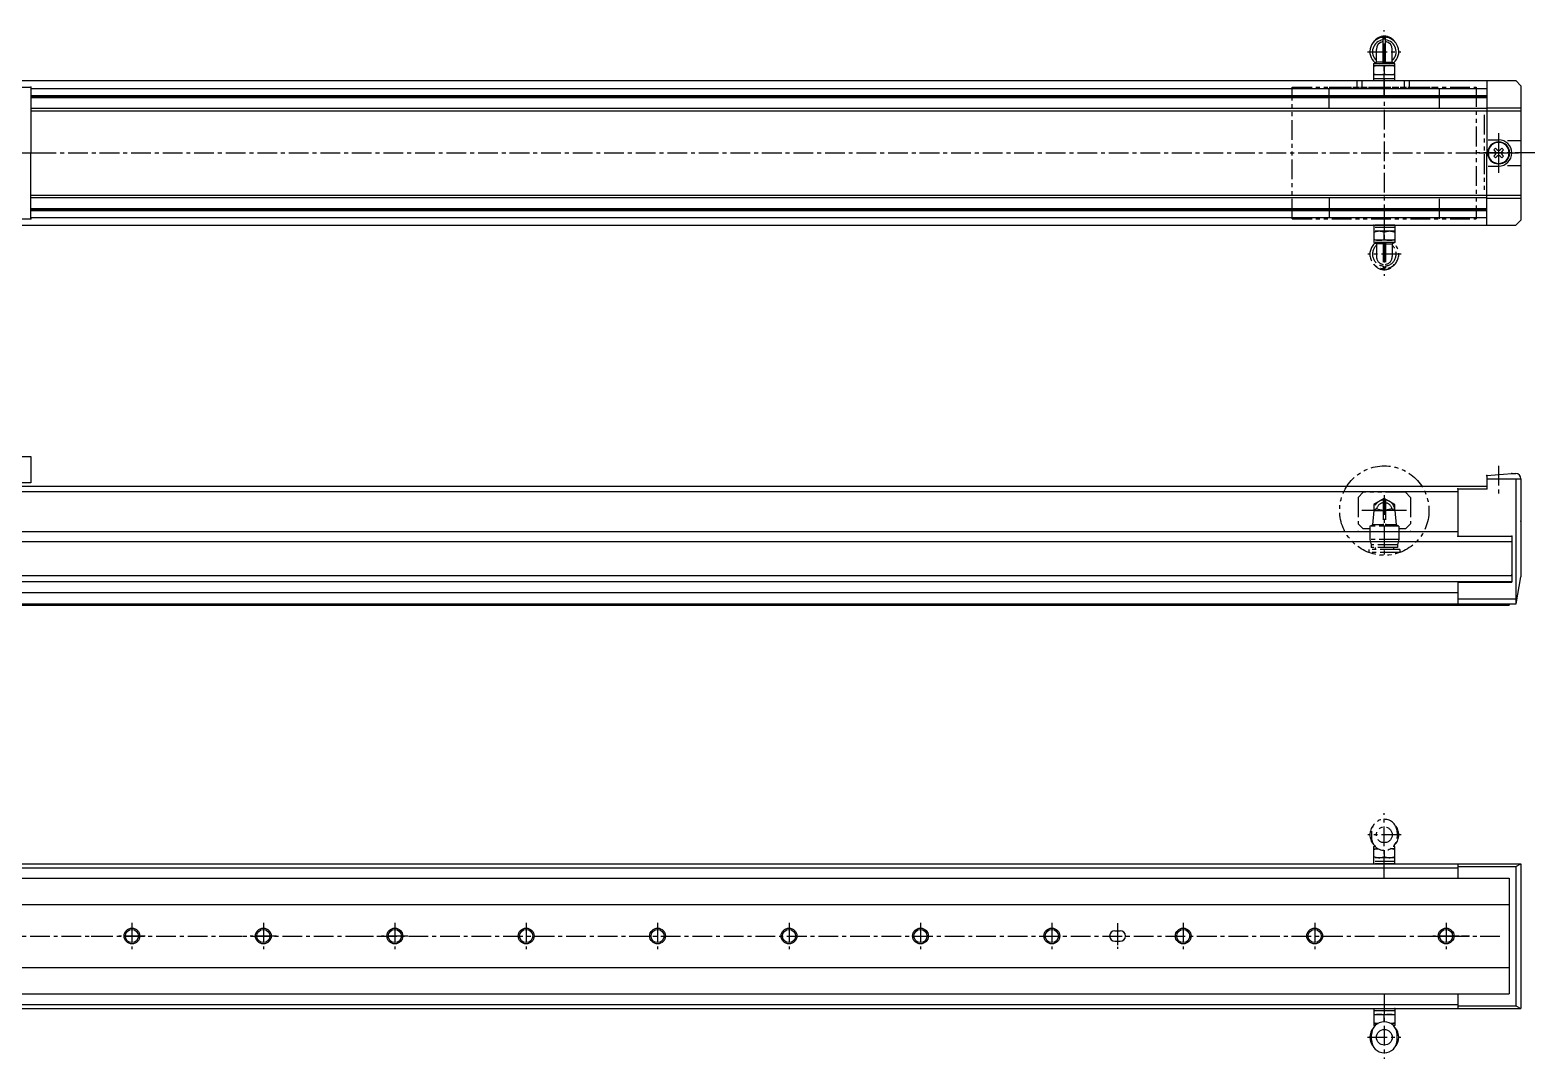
# Model space of a CAD drawing. Extents: x -737 to 264, y 95 to 519.
# Drawn here: x -308 to 264, y 127 to 519 of the extents above; entities that cross this region are included whole.
import ezdxf

# ---------------------------------------------------------------- set-up
doc = ezdxf.new("R2010")
doc.units = 0
for name, pattern in [('CENTER', [12, 7.5, -1.5, 1.5, -1.5]), ('CONTINOUS', [0]), ('PHANTOM', [15, 7.5, -1.5, 1.5, -1.5, 1.5, -1.5])]:
    doc.linetypes.add(name, pattern=pattern)
doc.layers.get('0').update_dxf_attribs({"linetype": 'CONTINUOUS'})
doc.layers.add('CENTER', color=1, linetype='CENTER')

msp = doc.modelspace()

# ---------------------------------------------------------------- linework, layer by layer
at = {"color": 7, "linetype": 'CONTINOUS'}
for p, q in [((206.48, 505.79), (206.48, 515.76)), ((207.48, 505.79), (207.48, 515.76)), ((203.98, 506.36), (203.98, 511.19)), ((209.98, 506.36), (209.98, 511.19)), ((202.98, 505.79), (203.98, 506.36)), ((202.98, 499.29), (202.98, 505.79)), ((202.98, 505.79), (210.98, 505.79)), ((202.98, 504.99), (210.98, 504.99)), ((206.48, 506.36), (203.98, 506.36)), ((206.98, 504.63), (206.98, 501.94)), ((207.48, 506.36), (209.98, 506.36)), ((210.98, 505.79), (209.98, 506.36)), ((210.98, 499.29), (210.98, 505.79)), ((-531.02, 499.29), (245.98, 499.29)), ((196.48, 499.29), (196.48, 496.29)), ((198.48, 499.29), (198.48, 496.29)), ((202.98, 501.59), (210.98, 501.59)), ((202.98, 500.09), (210.98, 500.09)), ((202.98, 499.29), (210.98, 499.29)), ((214.48, 499.29), (214.48, 496.29)), ((216.48, 499.29), (216.48, 496.29)), ((245.98, 499.29), (256.98, 499.29)), ((245.98, 499.29), (245.98, 471.79)), ((258.98, 497.29), (256.98, 499.29)), ((-321.52, 496.79), (-308.02, 496.79)), ((-308.02, 496.79), (-308.02, 471.79)), ((-308.02, 496.29), (245.98, 496.29)), ((-308.02, 493.69), (245.98, 493.69)), ((-308.02, 493.29), (245.98, 493.29)), ((-308.02, 492.88), (245.98, 492.88)), ((258.98, 497.29), (258.98, 446.29)), ((-308.02, 488.79), (245.98, 488.79)), ((-308.02, 487.79), (245.98, 487.79)), ((245.98, 488.99), (258.98, 488.99)), ((245.98, 487.79), (258.98, 487.79)), ((246.49, 476.79), (250.48, 476.79)), ((253.8, 476.59), (258.98, 476.59)), ((-308.02, 446.79), (-308.02, 471.79)), ((245.98, 444.29), (245.98, 471.79)), ((249.32, 473.6), (248.67, 472.95)), ((248.67, 472.95), (249.17, 472.45)), ((249.17, 471.12), (248.67, 470.63)), ((248.67, 470.63), (249.32, 469.98)), ((249.82, 473.1), (249.32, 473.6)), ((249.32, 469.98), (249.82, 470.47)), ((251.64, 473.6), (251.15, 473.1)), ((251.15, 470.47), (251.64, 469.98)), ((252.29, 472.95), (251.64, 473.6)), ((251.64, 469.98), (252.29, 470.63)), ((251.8, 472.45), (252.29, 472.95)), ((252.29, 470.63), (251.8, 471.12)), ((246.49, 466.79), (250.48, 466.79)), ((253.8, 466.98), (258.98, 466.98)), ((-308.02, 455.79), (245.98, 455.79)), ((-308.02, 454.79), (245.98, 454.79)), ((245.98, 455.79), (258.98, 455.79)), ((245.98, 454.59), (258.98, 454.59)), ((-321.52, 446.79), (-308.02, 446.79)), ((-308.02, 450.69), (245.98, 450.69)), ((-308.02, 450.29), (245.98, 450.29)), ((-308.02, 449.88), (245.98, 449.88)), ((-308.02, 447.29), (245.98, 447.29)), ((-531.02, 444.29), (245.98, 444.29)), ((245.98, 444.29), (256.98, 444.29)), ((258.98, 446.29), (256.98, 444.29)), ((-322.02, 356.29), (-308.02, 356.29)), ((-308.02, 356.29), (-308.02, 346.29)), ((245.98, 349.06), (255.48, 349.89)), ((255.48, 349.89), (256.98, 349.89)), ((-534.9, 345.09), (245.98, 345.09)), ((-308.02, 346.29), (-378.02, 346.29)), ((234.98, 344.09), (245.98, 344.09)), ((234.98, 344.09), (234.98, 326.09)), ((245.98, 349.01), (245.98, 344.09)), ((245.98, 347.79), (258.98, 347.79)), ((256.98, 347.79), (256.98, 300.29)), ((258.98, 347.89), (258.98, 310.63)), ((-534.9, 343.09), (234.98, 343.09)), ((-534.9, 327.79), (234.98, 327.79)), ((-554.82, 323.96), (255.48, 323.96)), ((234.98, 326.09), (255.48, 326.09)), ((255.48, 326.09), (255.48, 311.29)), ((-554.82, 311.12), (255.48, 311.12)), ((255.48, 311.29), (255.48, 308.59)), ((257.16, 300.29), (258.98, 310.63)), ((-554.82, 308.79), (255.48, 308.79)), ((-534.9, 304.62), (234.98, 304.62)), ((234.98, 308.59), (255.48, 308.59)), ((234.98, 308.59), (234.98, 300.29)), ((-534.9, 300.29), (234.98, 300.29)), ((-443.52, 299.79), (-257.93, 299.79)), ((-282.05, 299.79), (254.48, 299.79)), ((234.98, 302.18), (256.98, 302.18)), ((234.98, 300.29), (257.16, 300.29)), ((254.48, 300.29), (254.48, 299.79)), ((254.48, 300.29), (256.16, 300.29)), ((-561.02, 201.46), (258.98, 201.46)), ((234.98, 201.46), (234.98, 195.96)), ((234.98, 200.46), (256.98, 200.46)), ((256.98, 200.46), (258.98, 201.46)), ((256.98, 200.46), (256.98, 147.46)), ((258.98, 201.46), (258.98, 146.46)), ((-551.02, 195.96), (254.48, 195.96)), ((-536.02, 199.96), (234.98, 199.96)), ((254.48, 195.96), (254.48, 151.96)), ((-551.02, 185.96), (254.48, 185.96)), ((-551.02, 161.96), (254.48, 161.96)), ((-551.02, 151.96), (254.48, 151.96)), ((234.98, 151.96), (234.98, 146.46)), ((-561.02, 146.46), (258.98, 146.46)), ((-536.02, 147.96), (234.98, 147.96)), ((202.98, 146.46), (202.98, 139.96)), ((202.98, 146.46), (210.98, 146.46)), ((202.98, 145.66), (210.98, 145.66)), ((202.98, 144.16), (210.98, 144.16)), ((206.98, 141.36), (206.98, 143.8)), ((210.98, 146.46), (210.98, 139.96)), ((234.98, 147.46), (256.98, 147.46)), ((256.98, 147.46), (258.98, 146.46)), ((202.98, 140.76), (204.63, 140.76)), ((202.98, 139.96), (203.35, 139.75)), ((202.98, 139.96), (203.55, 139.96)), ((210.98, 140.76), (209.33, 140.76)), ((210.98, 139.96), (210.41, 139.96)), ((210.98, 139.96), (210.61, 139.75)), ((202.08, 134.46), (202.08, 136.46)), ((211.88, 134.46), (211.88, 136.46))]:
    msp.add_line(p, q, dxfattribs=at)
at = {"color": 3, "linetype": 'PHANTOM'}
for p, q in [((171.98, 496.79), (241.98, 496.79)), ((171.98, 446.79), (171.98, 496.79)), ((185.98, 488.81), (185.98, 496.79)), ((185.98, 496.79), (227.98, 496.79)), ((227.98, 488.79), (227.98, 496.79)), ((241.98, 496.79), (241.98, 446.79)), ((185.98, 488.79), (227.98, 488.79)), ((244.98, 486.28), (244.98, 457.38)), ((185.98, 454.79), (227.98, 454.79)), ((185.98, 454.77), (185.98, 446.79)), ((227.98, 446.79), (227.98, 454.79)), ((171.98, 446.79), (241.98, 446.79)), ((202.98, 444.29), (202.98, 437.79)), ((210.98, 444.29), (202.98, 444.29)), ((210.98, 443.49), (202.98, 443.49)), ((210.98, 441.99), (202.98, 441.99)), ((206.98, 438.94), (206.98, 441.63)), ((210.98, 444.29), (210.98, 437.79)), ((210.98, 438.59), (202.98, 438.59)), ((210.98, 437.79), (202.98, 437.79)), ((202.98, 437.79), (203.98, 437.21)), ((203.98, 437.21), (203.98, 432.38)), ((206.48, 437.21), (203.98, 437.21)), ((206.48, 437.79), (206.48, 427.81)), ((207.48, 437.79), (207.48, 427.81)), ((207.48, 437.21), (209.98, 437.21)), ((210.98, 437.79), (209.98, 437.21)), ((209.98, 437.21), (209.98, 432.38)), ((198.98, 342.79), (196.98, 340.79)), ((196.98, 340.79), (196.98, 330.79)), ((214.98, 342.79), (198.98, 342.79)), ((206.98, 340.41), (202.98, 338.1)), ((202.98, 338.1), (202.98, 335.79)), ((206.48, 339.76), (206.48, 329.79)), ((210.98, 338.1), (206.98, 340.41)), ((207.48, 339.76), (207.48, 329.79)), ((210.98, 335.79), (210.98, 338.1)), ((216.98, 340.79), (214.98, 342.79)), ((216.98, 340.79), (216.98, 330.79)), ((202.98, 335.79), (202.48, 330.36)), ((204.04, 336.4), (202.98, 335.79)), ((202.98, 335.79), (206.48, 335.79)), ((204.04, 336.4), (206.48, 335.89)), ((209.92, 336.4), (207.48, 335.89)), ((209.92, 336.4), (210.98, 335.79)), ((210.98, 335.79), (211.48, 330.36)), ((198.98, 328.79), (196.98, 330.79)), ((201.48, 328.79), (198.98, 328.79)), ((201.48, 329.79), (202.48, 330.36)), ((201.48, 329.79), (201.48, 324.79)), ((212.48, 329.79), (201.48, 329.79)), ((206.48, 330.36), (202.48, 330.36)), ((211.48, 330.36), (207.48, 330.36)), ((212.48, 329.79), (211.48, 330.36)), ((212.48, 329.79), (212.48, 324.79)), ((214.98, 328.79), (212.48, 328.79)), ((214.98, 328.79), (216.98, 330.79)), ((201.08, 320.99), (201.08, 319.79)), ((212.88, 320.99), (201.08, 320.99)), ((201.48, 324.79), (201.98, 322.79)), ((212.48, 324.79), (201.48, 324.79)), ((211.98, 322.79), (201.98, 322.79)), ((201.98, 322.79), (201.98, 321.79)), ((211.98, 321.79), (201.98, 321.79)), ((203.48, 321.79), (203.48, 320.99)), ((210.48, 321.79), (210.48, 320.99)), ((212.48, 324.79), (211.98, 322.79)), ((211.98, 322.79), (211.98, 321.79)), ((212.88, 320.99), (212.88, 319.79)), ((212.88, 319.79), (201.08, 319.79)), ((202.08, 213.46), (202.08, 211.46)), ((211.88, 213.46), (211.88, 211.46)), ((202.98, 207.96), (203.35, 208.17)), ((202.98, 207.96), (203.55, 207.96)), ((202.98, 201.46), (202.98, 207.96)), ((202.98, 207.16), (204.63, 207.16)), ((206.98, 206.56), (206.98, 204.12)), ((210.98, 207.16), (209.33, 207.16)), ((210.98, 207.96), (210.41, 207.96)), ((210.98, 207.96), (210.61, 208.17)), ((210.98, 201.46), (210.98, 207.96)), ((210.98, 203.76), (202.98, 203.76)), ((210.98, 202.26), (202.98, 202.26)), ((210.98, 201.46), (202.98, 201.46))]:
    msp.add_line(p, q, dxfattribs=at)
at = {"color": 7, "linetype": 'CENTER'}
for p, q in [((105.48, 178.87), (105.48, 169.15)), ((105.48, 177.45), (105.48, 170.46))]:
    msp.add_line(p, q, dxfattribs=at)
at = {"color": 7, "linetype": 'CONTINUOUS'}
for p, q in [((104.48, 175.96), (106.48, 175.96)), ((104.48, 171.96), (106.48, 171.96))]:
    msp.add_line(p, q, dxfattribs=at)
at = {"color": 3, "linetype": 'PHANTOM'}
for centre, radius in [((206.98, 335.79), 17), ((206.98, 212.46), 3)]:
    msp.add_circle(centre, radius, dxfattribs=at)
at = {"color": 7, "linetype": 'CONTINOUS'}
for centre, radius in [((-269.52, 173.96), 3), ((-269.52, 173.96), 2.5), ((-219.52, 173.96), 3), ((-219.52, 173.96), 2.5), ((-169.52, 173.96), 3), ((-169.52, 173.96), 2.5), ((-119.52, 173.96), 3), ((-119.52, 173.96), 2.5), ((-69.52, 173.96), 3), ((-69.52, 173.96), 2.5), ((-19.52, 173.96), 3), ((-19.52, 173.96), 2.5), ((30.48, 173.96), 3), ((30.48, 173.96), 2.5), ((80.48, 173.96), 3), ((80.48, 173.96), 2.5), ((130.48, 173.96), 3), ((130.48, 173.96), 2.5), ((180.48, 173.96), 3), ((180.48, 173.96), 2.5), ((230.48, 173.96), 3), ((230.48, 173.96), 2.5), ((206.98, 135.46), 3)]:
    msp.add_circle(centre, radius, dxfattribs=at)
for centre, radius, start, end in [((206.98, 510.29), 5.5, 309.8225, 230.1775), ((206.98, 511.29), 4.9, 32.3231, 147.6768), ((206.98, 510.29), 4.5, 96.3794, 228.1897), ((206.98, 511.19), 3, 99.5941, 180), ((206.98, 510.29), 4.5, 311.8103, 83.6206), ((206.98, 511.19), 3, 0, 80.4059), ((204.98, 499.21), 5.78, 69.7438, 110.2561), ((208.98, 499.21), 5.78, 69.7439, 110.2561), ((204.98, 507.36), 5.78, 249.7439, 290.2561), ((208.98, 507.36), 5.78, 249.7439, 290.2561), ((250.48, 471.79), 4.15, 0, 359.9997), ((250.48, 471.79), 4, 0, 359.9997), ((250.48, 471.79), 5, 270, 90), ((248.5, 471.79), 0.94, 315, 45), ((250.48, 473.77), 0.94, 225.0001, 315), ((250.48, 469.81), 0.94, 45, 135.0001), ((252.46, 471.79), 0.94, 135.0001, 225.0001), ((256.98, 347.89), 2, 0, 90), ((204.98, 138.39), 5.78, 69.7439, 110.2561), ((208.98, 138.39), 5.78, 69.7439, 110.2561), ((206.98, 135.46), 5.5, 138.8389, 221.1611), ((206.98, 136.46), 4.9, 0, 180), ((204.98, 146.54), 5.78, 249.7439, 266.706), ((208.98, 146.54), 5.78, 273.2941, 290.2561), ((206.98, 135.46), 5.5, 318.839, 41.1612), ((206.98, 134.46), 4.9, 180, 0)]:
    msp.add_arc(centre, radius, start, end, dxfattribs=at)
at = {"color": 3, "linetype": 'PHANTOM'}
for centre, radius, start, end in [((204.98, 436.21), 5.78, 69.7439, 110.2561), ((208.98, 436.21), 5.78, 69.7439, 110.2561), ((206.98, 433.29), 5.5, 129.8225, 50.1775), ((206.98, 433.29), 4.5, 131.8103, 263.6206), ((204.98, 444.36), 5.78, 249.7439, 290.2561), ((208.98, 444.36), 5.78, 249.7438, 290.2561), ((206.98, 433.29), 4.5, 276.3794, 48.1897), ((206.98, 432.29), 4.9, 212.3231, 327.6768), ((206.98, 432.38), 3, 180, 260.4059), ((206.98, 432.38), 3, 279.5941, 0), ((206.98, 335.79), 4, 0.0002, 180.0001), ((206.98, 335.79), 3, 99.594, 168.1896), ((206.98, 335.79), 3, 11.8104, 80.406), ((206.98, 213.46), 4.9, 0, 180), ((206.98, 212.46), 5.5, 138.839, 221.1612), ((206.98, 212.46), 5.5, 318.8389, 41.1611), ((206.98, 211.46), 4.9, 180.0001, 0), ((204.98, 201.39), 5.78, 93.2941, 110.2561), ((208.98, 201.39), 5.78, 69.7439, 86.706), ((204.98, 209.54), 5.78, 249.7439, 290.2561), ((208.98, 209.54), 5.78, 249.7439, 290.2561)]:
    msp.add_arc(centre, radius, start, end, dxfattribs=at)
at = {"color": 7, "linetype": 'CONTINUOUS'}
for centre, start, end in [((104.48, 173.96), 90, 270), ((106.48, 173.96), 270, 90)]:
    msp.add_arc(centre, 2, start, end, dxfattribs=at)
at = {"color": 7, "linetype": 'CONTINOUS'}
for p in [(206.98, 499.29), (206.98, 499.29), (206.98, 499.29), (210.98, 499.29), (-308.02, 496.79), (-308.02, 471.79), (206.98, 471.79), (245.98, 471.79), (250.48, 471.79), (250.48, 471.79), (258.98, 471.79), (-308.02, 446.79), (202.98, 444.29), (206.98, 444.29), (206.98, 444.29), (206.98, 444.29), (206.98, 444.29), (245.98, 444.29), (255.48, 349.89), (234.98, 344.09), (245.98, 349.06), (245.98, 349.01), (245.98, 344.09), (206.98, 335.79), (206.98, 335.79), (206.98, 335.79), (206.98, 335.79), (196.98, 327.79), (216.98, 327.79), (258.98, 331.79), (234.98, 326.09), (255.48, 326.09), (206.98, 319.79), (255.48, 311.29), (202.98, 201.46), (206.98, 201.46), (206.98, 201.46), (206.98, 201.46), (206.98, 146.46), (206.98, 146.46), (206.98, 146.46), (206.98, 146.46), (210.98, 146.46)]:
    msp.add_point(p, dxfattribs=at)
at = {"layer": 'CENTER', "color": 1, "linetype": 'CENTER'}
for p, q in [((206.98, 493.93), (206.98, 518.51)), ((200.53, 510.29), (213.31, 510.29)), ((206.98, 500.21), (206.98, 444.45)), ((250.48, 479.33), (250.48, 464.25)), ((250.48, 479.33), (250.48, 464.25)), ((250.48, 477.79), (250.48, 465.79)), ((250.48, 476.79), (250.48, 466.79)), ((-605.81, 471.79), (252.75, 471.79)), ((-391.17, 471.79), (-300.85, 471.79)), ((-379.57, 471.79), (-300.85, 471.79)), ((264.27, 471.79), (241.14, 471.79)), ((242.94, 471.79), (258.02, 471.79)), ((242.94, 471.79), (258.02, 471.79)), ((244.48, 471.79), (256.48, 471.79)), ((206.98, 449.65), (206.98, 425.06)), ((213.44, 433.29), (200.65, 433.29)), ((250.48, 352.83), (250.48, 341.17)), ((206.98, 341.61), (206.98, 317.8)), ((215.48, 335.79), (198.48, 335.79)), ((212.65, 335.79), (201.89, 335.79)), ((206.98, 196.1), (206.98, 220.69)), ((213.44, 212.46), (200.65, 212.46)), ((-269.52, 178.96), (-269.52, 168.96)), ((-219.52, 178.96), (-219.52, 168.96)), ((-169.52, 178.96), (-169.52, 168.96)), ((-119.52, 178.96), (-119.52, 168.96)), ((-69.52, 178.96), (-69.52, 168.96)), ((-19.52, 178.96), (-19.52, 168.96)), ((30.48, 178.96), (30.48, 168.96)), ((80.48, 178.96), (80.48, 168.96)), ((130.48, 178.96), (130.48, 168.96)), ((180.48, 178.96), (180.48, 168.96)), ((230.48, 178.96), (230.48, 168.96)), ((-572.29, 173.96), (247.86, 173.96)), ((-285.08, 173.96), (-276.2, 173.96)), ((-285.08, 173.96), (-276.2, 173.96)), ((-264.52, 173.96), (-274.52, 173.96)), ((-235.08, 173.96), (-226.2, 173.96)), ((-235.08, 173.96), (-226.2, 173.96)), ((-214.52, 173.96), (-224.52, 173.96)), ((-185.08, 173.96), (-176.2, 173.96)), ((-185.08, 173.96), (-176.2, 173.96)), ((-164.52, 173.96), (-174.52, 173.96)), ((204.92, 173.96), (213.8, 173.96)), ((204.92, 173.96), (213.8, 173.96)), ((235.48, 173.96), (225.48, 173.96)), ((227.42, 173.96), (236.3, 173.96)), ((227.42, 173.96), (236.3, 173.96)), ((239.42, 173.96), (236.3, 173.96)), ((239.42, 173.96), (236.3, 173.96)), ((239.42, 173.96), (236.3, 173.96)), ((239.42, 173.96), (236.3, 173.96)), ((243.42, 173.96), (252.3, 173.96)), ((243.42, 173.96), (252.3, 173.96)), ((206.98, 151.82), (206.98, 127.24)), ((200.53, 135.46), (213.31, 135.46))]:
    msp.add_line(p, q, dxfattribs=at)

doc.saveas('drawing.dxf')
